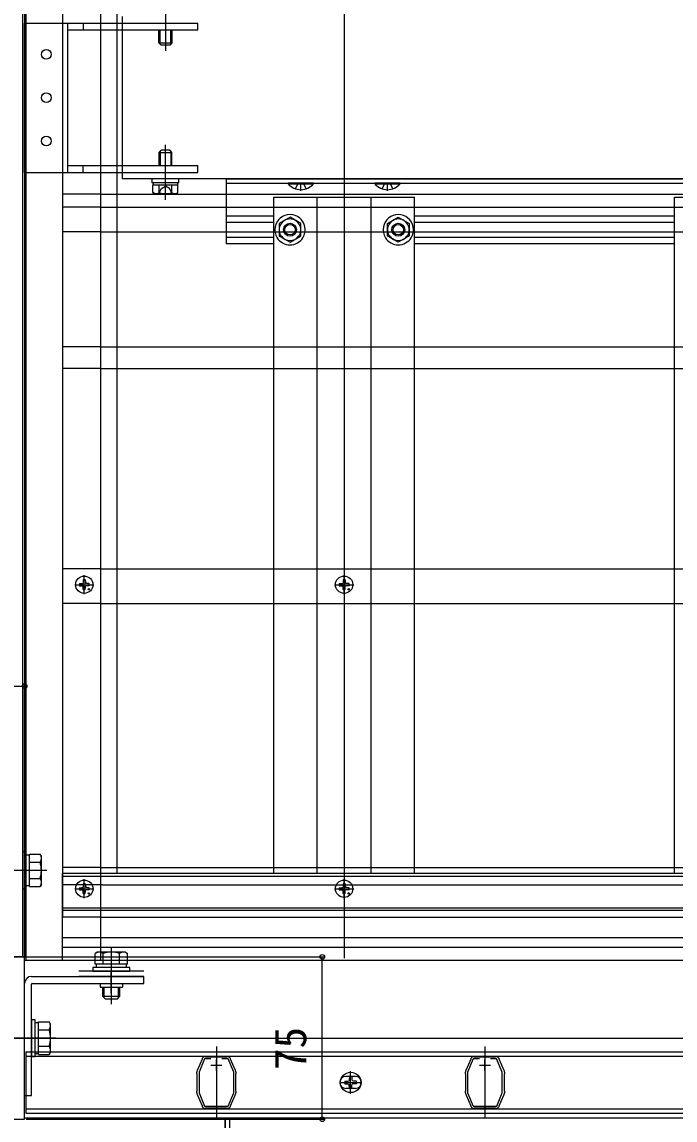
# Model space of a CAD drawing. Units: millimetres, scale not verified. Extents: x -875 to 875, y -1304 to 1296.
# Drawn here: x -592 to -290, y -1039 to -531 of the extents above; entities that cross this region are included whole.
import ezdxf
from ezdxf.enums import TextEntityAlignment as Align

# ---------------------------------------------------------------- set-up
doc = ezdxf.new("R2010")
doc.units = ezdxf.units.MM
doc.header["$LTSCALE"] = 8
for name, color, linetype in [('0-2_YKK_11', 7, 'Continuous'), ('0-4_YKK_12', 2, 'Continuous'), ('0-5_YKK_13', 4, 'Continuous'), ('0-6_YKK_D', 6, 'Continuous')]:
    doc.layers.add(name, color=color, linetype=linetype)
doc.styles.add('ＭＳ ゴシック', font='')
doc.styles.get('ＭＳ ゴシック').set_extended_font_data('MS Gothic')

msp = doc.modelspace()

# ---------------------------------------------------------------- linework, layer by layer
at = {"layer": '0-2_YKK_11'}
for p, q in [((-504.5, -1013.2), (-499.5, -1013.2)), ((-502, -1015.7), (-502, -1010.7)), ((-380.5, -1013.2), (-375.5, -1013.2)), ((-378, -1015.7), (-378, -1010.7))]:
    msp.add_line(p, q, dxfattribs=at)
msp.add_lwpolyline([(-590.5, -963.2), (-665.5, -963.2), (-665.5, -1038.2), (-590.5, -1038.2)], close=True, dxfattribs=at)
for points in [[(-507.22, -1009.207), (-507.071, -1009.253), (-506.943, -1009.3), (-497.057, -1009.3), (-496.929, -1009.253), (-496.78, -1009.207)], [(-383.22, -1009.207), (-383.071, -1009.253), (-382.943, -1009.3), (-373.057, -1009.3), (-372.929, -1009.253), (-372.78, -1009.207)], [(-510.883, -1015.901), (-510.683, -1015.424), (-510.585, -1015.321), (-510.488, -1015.219), (-508.409, -1010.275), (-508.403, -1010.138), (-508.388, -1009.983)], [(-504.59, -1010.2), (-507.402, -1010.2), (-510, -1016.382), (-510, -1026.018), (-507.444, -1032.1), (-496.556, -1032.1), (-494, -1026.019), (-494, -1016.382), (-496.598, -1010.2), (-499.41, -1010.2)], [(-495.612, -1009.983), (-495.597, -1010.138), (-495.591, -1010.275), (-493.512, -1015.219), (-493.415, -1015.321), (-493.317, -1015.424), (-493.117, -1015.901)], [(-386.883, -1015.901), (-386.683, -1015.424), (-386.585, -1015.321), (-386.488, -1015.219), (-384.409, -1010.275), (-384.403, -1010.138), (-384.388, -1009.983)], [(-380.59, -1010.2), (-383.402, -1010.2), (-386, -1016.382), (-386, -1026.018), (-383.444, -1032.1), (-372.556, -1032.1), (-370, -1026.019), (-370, -1016.382), (-372.598, -1010.2), (-375.41, -1010.2)], [(-371.612, -1009.983), (-371.597, -1010.138), (-371.591, -1010.275), (-369.512, -1015.219), (-369.415, -1015.321), (-369.317, -1015.424), (-369.117, -1015.901)], [(-511, -1025.918), (-511, -1025.4), (-510.95, -1025.268), (-510.9, -1025.135), (-510.9, -1017.265), (-510.95, -1017.132), (-511, -1017), (-511, -1016.482)], [(-493, -1016.482), (-493, -1017), (-493.05, -1017.132), (-493.1, -1017.265), (-493.1, -1025.135), (-493.05, -1025.268), (-493, -1025.4), (-493, -1025.918)], [(-387, -1025.918), (-387, -1025.4), (-386.95, -1025.268), (-386.9, -1025.135), (-386.9, -1017.265), (-386.95, -1017.132), (-387, -1017), (-387, -1016.482)], [(-369, -1016.482), (-369, -1017), (-369.05, -1017.132), (-369.1, -1017.265), (-369.1, -1025.135), (-369.05, -1025.268), (-369, -1025.4), (-369, -1025.918)], [(-508.387, -1032.417), (-508.403, -1032.262), (-508.409, -1032.125), (-510.488, -1027.181), (-510.585, -1027.079), (-510.683, -1026.976), (-510.883, -1026.499)], [(-493.117, -1026.499), (-493.317, -1026.976), (-493.415, -1027.079), (-493.512, -1027.181), (-495.591, -1032.125), (-495.597, -1032.262), (-495.612, -1032.417)], [(-384.387, -1032.417), (-384.403, -1032.262), (-384.409, -1032.125), (-386.488, -1027.181), (-386.585, -1027.079), (-386.683, -1026.976), (-386.883, -1026.499)], [(-369.117, -1026.499), (-369.317, -1026.976), (-369.415, -1027.079), (-369.512, -1027.181), (-371.591, -1032.125), (-371.597, -1032.262), (-371.612, -1032.417)], [(-497.057, -1033.1), (-506.943, -1033.1), (-507.071, -1033.147), (-507.22, -1033.192)], [(-496.78, -1033.192), (-496.928, -1033.147), (-497.057, -1033.1)], [(-373.057, -1033.1), (-382.943, -1033.1), (-383.071, -1033.147), (-383.22, -1033.192)], [(-372.78, -1033.192), (-372.928, -1033.147), (-373.057, -1033.1)]]:
    msp.add_lwpolyline(points, dxfattribs=at)
for centre, start, end in [((-507.07, -1010.7), 95.73914, 151.44347), ((-496.93, -1010.7), 28.55592, 84.26083), ((-383.07, -1010.7), 95.73914, 151.44347), ((-372.93, -1010.7), 28.55592, 84.26083), ((-509.5, -1016.482), 157.21234, 180.00008), ((-494.5, -1016.482), 360, 22.78773), ((-385.5, -1016.482), 157.21234, 180.00008), ((-370.5, -1016.482), 360, 22.78773), ((-509.5, -1025.918), 179.99998, 202.78771), ((-494.5, -1025.918), 337.21255, 0.00006), ((-385.5, -1025.918), 179.99998, 202.78771), ((-370.5, -1025.918), 337.21255, 0.00006), ((-507.07, -1031.7), 208.55565, 264.26079), ((-496.93, -1031.7), 275.73925, 331.44438), ((-383.07, -1031.7), 208.55565, 264.26079), ((-372.93, -1031.7), 275.73925, 331.44438)]:
    msp.add_arc(centre, 1.5, start, end, dxfattribs=at)
at = {"layer": '0-4_YKK_12'}
for p, q in [((-591.5, -400.7), (-591.5, -963.2)), ((-590.5, -400.7), (-590.5, -963.2)), ((-590, -401.2), (-590, -964.7)), ((-555.5, -401.2), (-555.5, -964.7)), ((-443, -406.7), (-443, -963.7)), ((-545.5, -528.7), (-545.5, -603.7)), ((413.699, -603.7), (-545.5, -603.7)), ((-497.5, -603.7), (-497.5, -633.7)), ((-497.5, -603.7), (-203, -603.7)), ((-497.5, -605.7), (-203, -605.7)), ((-475.5, -612.2), (-410.5, -612.2)), ((-475.5, -924.7), (-475.5, -612.2)), ((-455.5, -924.7), (-455.5, -612.2)), ((-430.5, -924.7), (-430.5, -612.2)), ((-410.5, -924.7), (-410.5, -612.2)), ((-290.5, -612.2), (-225.5, -612.2)), ((-290.5, -924.7), (-290.5, -612.2)), ((-497.5, -620.7), (-475.5, -620.7)), ((-497.5, -623.7), (-475.5, -623.7)), ((-410.5, -620.7), (-290.5, -620.7)), ((-410.5, -623.7), (-290.5, -623.7)), ((-497.5, -630.7), (-475.5, -630.7)), ((-475.5, -633.7), (-497.5, -633.7)), ((-410.5, -630.7), (-290.5, -630.7)), ((-290.5, -633.7), (-410.5, -633.7)), ((413.699, -924.7), (-573, -924.7)), ((413.699, -926), (-573, -926)), ((413.699, -940.7), (-573, -940.7)), ((413.699, -941.7), (-573, -941.7)), ((-590.5, -964.7), (413.699, -964.7)), ((-590.5, -1037.7), (-590.5, -964.7)), ((-535.5, -969.7), (-565.5, -969.7)), ((-535.5, -972.2), (-565.5, -972.2)), ((-685.5, -1000.7), (729.5, -1000.7)), ((-502, -1004.5), (-502, -1037.9)), ((-378, -1004.5), (-378, -1037.9)), ((-590, -1007), (-590, -1035.4)), ((-590, -1007), (4.003, -1007)), ((-590, -1009), (4.213, -1009)), ((-437.75, -1018.445), (-442.25, -1018.445)), ((-437.75, -1023.945), (-442.25, -1023.945)), ((-590, -1033.4), (6.5, -1033.4)), ((413.699, -1037.7), (-590.5, -1037.7)), ((-590, -1035.4), (6.5, -1035.4)), ((-498, -1037.7), (-498, -1056.2))]:
    msp.add_line(p, q, dxfattribs=at)
for points in [[(-548, -400.7), (-548, -408.7), (-548, -924.7)], [(-573, -964.7), (-573, -963.2), (-573, -924.7)], [(-573, -954.162), (-555.5, -954.162), (413.699, -954.162)], [(-573, -958.7), (-555.5, -958.7), (413.699, -958.7)], [(-665, -963.2), (-590.5, -963.2), (-573, -963.2)]]:
    msp.add_lwpolyline(points, dxfattribs=at)
for centre, start, end in [((-442.25, -1021.195), 90, 270), ((-437.75, -1021.195), 270, 90)]:
    msp.add_arc(centre, 2.75, start, end, dxfattribs=at)
at = {"layer": '0-5_YKK_13'}
for p, q in [((-573, -408.7), (-573, -944.866)), ((-525.5, -519.079), (-525.5, -544.489)), ((-590.5, -531.7), (-510.5, -531.7)), ((-590.5, -600.7), (-590.5, -531.7)), ((-570.5, -600.7), (-570.5, -531.7)), ((-563.5, -531.7), (-563.5, -534.9)), ((-510.5, -534.9), (-510.5, -531.7)), ((-570.5, -534.9), (-510.5, -534.9)), ((-528.5, -540.9), (-528.5, -534.9)), ((-527.96, -541.44), (-527.96, -534.9)), ((-523.04, -541.44), (-523.04, -534.9)), ((-522.5, -534.9), (-522.5, -540.9)), ((-528.5, -540.9), (-522.5, -540.9)), ((-528.5, -540.9), (-527.5, -541.9)), ((-523.5, -541.9), (-527.5, -541.9)), ((-522.5, -540.9), (-523.5, -541.9)), ((-525.5, -613.321), (-525.5, -587.911)), ((-528.5, -591.5), (-527.5, -590.5)), ((-528.5, -591.5), (-528.5, -597.5)), ((-528.5, -591.5), (-522.5, -591.5)), ((-527.96, -590.96), (-527.96, -597.5)), ((-523.5, -590.5), (-527.5, -590.5)), ((-522.5, -591.5), (-523.5, -590.5)), ((-523.04, -590.96), (-523.04, -597.5)), ((-522.5, -597.5), (-522.5, -591.5)), ((-570.5, -597.5), (-510.5, -597.5)), ((-563.5, -600.7), (-563.5, -597.5)), ((-510.5, -600.7), (-510.5, -597.5)), ((-590.5, -600.7), (-510.5, -600.7)), ((-531.273, -606.5), (-519.727, -606.5)), ((-531.273, -610.053), (-531.273, -606.5)), ((-531.2, -605.3), (-531.2, -606.5)), ((-528.387, -610.053), (-528.387, -606.5)), ((-522.613, -610.053), (-522.613, -606.5)), ((-519.8, -606.5), (-519.8, -605.3)), ((-519.727, -610.053), (-519.727, -606.5)), ((-457.1, -605.7), (-468.9, -605.7)), ((-468.9, -605.948), (-468.9, -605.7)), ((-468.9, -605.948), (-457.1, -605.948)), ((-465.5, -608.283), (-464.212, -605.7)), ((-463, -609.2), (-463, -605.7)), ((-460.5, -608.283), (-461.788, -605.7)), ((-457.1, -605.948), (-457.1, -605.7)), ((-417.1, -605.7), (-428.9, -605.7)), ((-428.9, -605.948), (-428.9, -605.7)), ((-428.9, -605.948), (-417.1, -605.948)), ((-425.5, -608.283), (-424.212, -605.7)), ((-423, -609.2), (-423, -605.7)), ((-420.5, -608.283), (-421.788, -605.7)), ((-417.1, -605.948), (-417.1, -605.7)), ((-555.5, -610.7), (-573, -610.7)), ((-555.5, -610.7), (413.699, -610.7)), ((-530.5, -610.5), (-531.273, -610.053)), ((-530.5, -610.5), (-520.5, -610.5)), ((-520.5, -610.5), (-519.727, -610.053)), ((-555.5, -616.7), (-573, -616.7)), ((-555.5, -616.7), (413.699, -616.7)), ((-463, -624.313), (-468, -621.426)), ((-423, -624.313), (-418, -621.426)), ((-555.5, -628.2), (-573, -628.2)), ((-555.5, -628.2), (413.699, -628.2)), ((-473, -625.335), (-473, -630.087)), ((-463, -625.208), (-463, -624.313)), ((-463, -625.335), (-463, -624.313)), ((-463, -630.087), (-463, -625.208)), ((-463, -630.087), (-463, -625.335)), ((-423, -625.208), (-423, -624.313)), ((-423, -625.335), (-423, -624.313)), ((-423, -630.087), (-423, -625.208)), ((-423, -630.087), (-423, -625.335)), ((-413, -625.335), (-413, -630.087)), ((-473, -630.087), (-472.638, -630.296)), ((-473, -630.087), (-472.483, -630.385)), ((-472.483, -630.385), (-468, -632.974)), ((-468, -632.974), (-463.517, -630.385)), ((-463.517, -630.385), (-463, -630.087)), ((-463.39, -630.312), (-463, -630.087)), ((-422.61, -630.312), (-423, -630.087)), ((-422.483, -630.385), (-423, -630.087)), ((-418, -632.974), (-422.483, -630.385)), ((-413.517, -630.385), (-418, -632.974)), ((-413, -630.087), (-413.517, -630.385)), ((-413, -630.087), (-413.362, -630.296)), ((-555.5, -681.366), (-573, -681.366)), ((-555.5, -681.366), (413.699, -681.366)), ((-555.5, -691.366), (-573, -691.366)), ((-555.5, -691.366), (413.699, -691.366)), ((-555.5, -783.866), (-573, -783.866)), ((-555.5, -783.866), (413.699, -783.866)), ((-567.4, -791.2), (-558.6, -791.2)), ((-565.245, -790.7), (-564.137, -790.681)), ((-564.137, -790.681), (-563.62, -790.58)), ((-563.519, -790.063), (-563.62, -790.58)), ((-563.5, -788.955), (-563.519, -790.063)), ((-563, -795.6), (-563, -786.8)), ((-562.5, -788.955), (-562.481, -790.063)), ((-562.481, -790.063), (-562.38, -790.58)), ((-561.863, -790.681), (-562.38, -790.58)), ((-560.755, -790.7), (-561.863, -790.681)), ((-447.4, -791.2), (-438.6, -791.2)), ((-445.245, -790.7), (-444.137, -790.681)), ((-444.137, -790.681), (-443.62, -790.58)), ((-443.519, -790.063), (-443.62, -790.58)), ((-443.5, -788.955), (-443.519, -790.063)), ((-443, -795.6), (-443, -786.8)), ((-442.5, -788.955), (-442.481, -790.063)), ((-442.481, -790.063), (-442.38, -790.58)), ((-441.863, -790.681), (-442.38, -790.58)), ((-440.755, -790.7), (-441.863, -790.681)), ((-565.245, -791.7), (-564.137, -791.719)), ((-564.137, -791.719), (-563.62, -791.82)), ((-563.519, -792.337), (-563.62, -791.82)), ((-563.5, -793.445), (-563.519, -792.337)), ((-562.5, -793.445), (-562.481, -792.337)), ((-562.481, -792.337), (-562.38, -791.82)), ((-561.863, -791.719), (-562.38, -791.82)), ((-560.755, -791.7), (-561.863, -791.719)), ((-445.245, -791.7), (-444.137, -791.719)), ((-444.137, -791.719), (-443.62, -791.82)), ((-443.519, -792.337), (-443.62, -791.82)), ((-443.5, -793.445), (-443.519, -792.337)), ((-442.5, -793.445), (-442.481, -792.337)), ((-442.481, -792.337), (-442.38, -791.82)), ((-441.863, -791.719), (-442.38, -791.82)), ((-440.755, -791.7), (-441.863, -791.719)), ((-555.5, -799.866), (-573, -799.866)), ((-555.5, -799.866), (413.699, -799.866)), ((-588.3, -916.15), (-589.9, -916.15)), ((-588.3, -915.694), (-583.381, -915.694)), ((-588.3, -930.706), (-588.3, -915.694)), ((-582.8, -916.7), (-583.381, -915.694)), ((-582.8, -929.7), (-582.8, -916.7)), ((-580.3, -923.2), (-606.8, -923.2)), ((-588.3, -927.2), (-588.3, -919.2)), ((-588.3, -919.447), (-583.381, -919.447)), ((-555.5, -921.866), (-573, -921.866)), ((-555.5, -921.866), (413.699, -921.866)), ((-588.3, -926.953), (-583.381, -926.953)), ((-563, -936.1), (-563, -927.3)), ((-443, -936.1), (-443, -927.3)), ((-589.9, -930.25), (-588.3, -930.25)), ((-588.3, -930.706), (-583.381, -930.706)), ((-582.8, -929.7), (-583.381, -930.706)), ((-554.5, -929.866), (-573, -929.866)), ((-567.4, -931.7), (-558.6, -931.7)), ((-565.245, -931.2), (-564.137, -931.181)), ((-565.245, -932.2), (-564.137, -932.219)), ((-564.137, -931.181), (-563.62, -931.08)), ((-564.137, -932.219), (-563.62, -932.32)), ((-563.519, -930.563), (-563.62, -931.08)), ((-563.519, -932.837), (-563.62, -932.32)), ((-563.5, -929.455), (-563.519, -930.563)), ((-563.5, -933.945), (-563.519, -932.837)), ((-562.5, -929.455), (-562.481, -930.563)), ((-562.5, -933.945), (-562.481, -932.837)), ((-562.481, -930.563), (-562.38, -931.08)), ((-562.481, -932.837), (-562.38, -932.32)), ((-561.863, -931.181), (-562.38, -931.08)), ((-561.863, -932.219), (-562.38, -932.32)), ((-560.755, -931.2), (-561.863, -931.181)), ((-560.755, -932.2), (-561.863, -932.219)), ((-554.5, -929.866), (413.699, -929.866)), ((-447.4, -931.7), (-438.6, -931.7)), ((-445.245, -931.2), (-444.137, -931.181)), ((-445.245, -932.2), (-444.137, -932.219)), ((-444.137, -931.181), (-443.62, -931.08)), ((-444.137, -932.219), (-443.62, -932.32)), ((-443.519, -930.563), (-443.62, -931.08)), ((-443.519, -932.837), (-443.62, -932.32)), ((-443.5, -929.455), (-443.519, -930.563)), ((-443.5, -933.945), (-443.519, -932.837)), ((-442.5, -929.455), (-442.481, -930.563)), ((-442.5, -933.945), (-442.481, -932.837)), ((-442.481, -930.563), (-442.38, -931.08)), ((-442.481, -932.837), (-442.38, -932.32)), ((-441.863, -931.181), (-442.38, -931.08)), ((-441.863, -932.219), (-442.38, -932.32)), ((-440.755, -931.2), (-441.863, -931.181)), ((-440.755, -932.2), (-441.863, -932.219)), ((-555.5, -944.866), (-573, -944.866)), ((-555.5, -944.866), (413.699, -944.866)), ((-550.5, -958.5), (-550.5, -985)), ((-557, -961), (-558.006, -961.581)), ((-558.006, -966.5), (-558.006, -961.581)), ((-544, -961), (-557, -961)), ((-554.253, -966.5), (-554.253, -961.581)), ((-546.747, -966.5), (-546.747, -961.581)), ((-544, -961), (-542.994, -961.581)), ((-542.994, -966.5), (-542.994, -961.581)), ((-542.994, -966.5), (-558.006, -966.5)), ((-557.55, -966.5), (-557.55, -968.1)), ((-546.5, -966.5), (-554.5, -966.5)), ((-543.45, -968.1), (-543.45, -966.5)), ((-587.3, -972.2), (-535.5, -972.2)), ((-550.5, -979.7), (-550.5, -969.7)), ((-535.5, -975.4), (-535.5, -972.2)), ((-590.5, -1027.2), (-590.5, -975.4)), ((-587.3, -1027.2), (-587.3, -975.7)), ((-587, -975.4), (-535.5, -975.4)), ((-554.5, -977.2), (-554.5, -981.3)), ((-553.852, -981.948), (-553.852, -977.2)), ((-547.148, -981.948), (-547.148, -977.2)), ((-546.5, -981.3), (-546.5, -977.2)), ((-545.3, -975.4), (-545.3, -977.2)), ((-554.5, -981.3), (-546.5, -981.3)), ((-553.3, -982.5), (-554.5, -981.3)), ((-553.3, -982.5), (-547.7, -982.5)), ((-547.7, -982.5), (-546.5, -981.3)), ((-584.1, -993.65), (-585.7, -993.65)), ((-584.1, -993.194), (-579.181, -993.194)), ((-584.1, -1008.206), (-584.1, -993.194)), ((-578.6, -994.2), (-579.181, -993.194)), ((-578.6, -1007.2), (-578.6, -994.2)), ((-584.1, -1004.7), (-584.1, -996.7)), ((-584.1, -996.947), (-579.181, -996.947)), ((-576.1, -1000.7), (-602.6, -1000.7)), ((-593, -1000.7), (-584.8, -1000.7)), ((-584.1, -1004.453), (-579.181, -1004.453)), ((-585.7, -1007.75), (-584.1, -1007.75)), ((-584.1, -1008.206), (-579.181, -1008.206)), ((-578.6, -1007.2), (-579.181, -1008.206)), ((-440.589, -1018.552), (-440.611, -1019.856)), ((-440, -1026.374), (-440, -1016.016)), ((-439.411, -1018.552), (-439.389, -1019.856)), ((-445.179, -1021.195), (-434.821, -1021.195)), ((-442.642, -1020.606), (-441.338, -1020.584)), ((-442.642, -1021.783), (-441.338, -1021.806)), ((-441.338, -1020.584), (-440.73, -1020.465)), ((-441.338, -1021.806), (-440.73, -1021.924)), ((-440.611, -1019.856), (-440.73, -1020.465)), ((-440.611, -1022.533), (-440.73, -1021.924)), ((-440.589, -1023.837), (-440.611, -1022.533)), ((-439.411, -1023.837), (-439.389, -1022.533)), ((-439.389, -1019.856), (-439.27, -1020.465)), ((-439.389, -1022.533), (-439.27, -1021.924)), ((-438.662, -1020.584), (-439.27, -1020.465)), ((-438.662, -1021.806), (-439.27, -1021.924)), ((-437.358, -1020.606), (-438.662, -1020.584)), ((-437.358, -1021.783), (-438.662, -1021.806)), ((-590.5, -1027.2), (-587.3, -1027.2)), ((-498, -1056.7), (-498, -1037.7)), ((-496, -1037.7), (-496, -1055.7))]:
    msp.add_line(p, q, dxfattribs=at)
for points in [[(-519.25, -603.7), (-531.75, -603.7), (-531.75, -605.3), (-519.25, -605.3)], [(-591.5, -914.7), (-591.5, -931.7), (-589.9, -931.7), (-589.9, -914.7)], [(-559, -969.7), (-542, -969.7), (-542, -968.1), (-559, -968.1)], [(-587.3, -992.2), (-587.3, -1009.2), (-585.7, -1009.2), (-585.7, -992.2)]]:
    msp.add_lwpolyline(points, close=True, dxfattribs=at)
for points in [[(-528.55, -610.503), (-527.4, -608.145), (-525.5, -607.134)], [(-522.45, -610.503), (-523.6, -608.145), (-525.5, -607.134)], [(-468, -621.426), (-473, -624.313), (-473, -625.335)], [(-418, -621.426), (-413, -624.313), (-413, -625.335)], [(-555.7, -975.4), (-555.7, -977.2), (-545.3, -977.2)]]:
    msp.add_lwpolyline(points, dxfattribs=at)
for centre, radius in [((-580.5, -546.2), 2.25), ((-580.5, -566.2), 2.25), ((-580.5, -586.2), 2.25), ((-468, -627.2), 3), ((-468, -627.2), 2.4), ((-418, -627.2), 3), ((-418, -627.2), 2.4), ((-563, -791.2), 4), ((-443, -791.2), 4), ((-560.879, -793.321), 0.3), ((-440.879, -793.321), 0.3), ((-563, -931.7), 4), ((-443, -931.7), 4), ((-560.879, -933.821), 0.3), ((-440.879, -933.821), 0.3), ((-440, -1021.195), 4.708)]:
    msp.add_circle(centre, radius, dxfattribs=at)
for centre, radius, start, end in [((-463, -601), 7.7, 219.98312, 320.01688), ((-423, -601), 7.7, 219.98312, 320.01688), ((-529.83, -607.944), 2.556, 235.61708, 304.38292), ((-525.5, -600.946), 9.554, 252.41276, 287.58724), ((-521.17, -607.944), 2.556, 235.61708, 304.38292), ((-468, -627.2), 7, 10.52433, 169.47567), ((-468, -627.2), 5, 23.1324, 156.8676), ((-468, -627.2), 5, 23.1324, 156.8676), ((-418, -627.2), 7, 10.52433, 169.47567), ((-418, -627.2), 5, 23.1324, 156.8676), ((-418, -627.2), 5, 23.1324, 156.8676), ((-468, -627.2), 7, 169.47567, 212.11583), ((-468, -627.2), 5, 156.8676, 217.3832), ((-468, -627.2), 5, 156.8676, 217.3832), ((-468, -627.2), 5, 322.6168, 23.1324), ((-468, -627.2), 5, 322.6168, 23.1324), ((-468, -627.2), 7, 327.88417, 10.52433), ((-418, -627.2), 7, 169.47567, 212.11583), ((-418, -627.2), 5, 156.8676, 217.3832), ((-418, -627.2), 5, 156.8676, 217.3832), ((-418, -627.2), 5, 322.6168, 23.1324), ((-418, -627.2), 5, 322.6168, 23.1324), ((-418, -627.2), 7, 327.88417, 10.52433), ((-468, -627.2), 7, 212.11583, 327.88417), ((-468, -627.2), 5, 217.3832, 322.6168), ((-468, -627.2), 5, 217.3832, 322.6168), ((-418, -627.2), 7, 212.11583, 327.88417), ((-418, -627.2), 5, 217.3832, 322.6168), ((-418, -627.2), 5, 217.3832, 322.6168), ((-563, -791.2), 2.3, 167.44414, 192.55586), ((-563, -791.2), 2.3, 77.44414, 102.55586), ((-563, -791.2), 2.3, 347.44414, 12.55586), ((-443, -791.2), 2.3, 167.44414, 192.55586), ((-443, -791.2), 2.3, 77.44414, 102.55586), ((-443, -791.2), 2.3, 347.44414, 12.55586), ((-563, -791.2), 2.3, 257.44414, 282.55586), ((-443, -791.2), 2.3, 257.44414, 282.55586), ((-586.123, -917.571), 3.323, 325.61575, 34.38425), ((-595.219, -923.2), 12.419, 342.41205, 17.58795), ((-586.123, -928.829), 3.323, 325.61575, 34.38425), ((-563, -931.7), 2.3, 167.44414, 192.55586), ((-563, -931.7), 2.3, 77.44414, 102.55586), ((-563, -931.7), 2.3, 347.44414, 12.55586), ((-443, -931.7), 2.3, 167.44414, 192.55586), ((-443, -931.7), 2.3, 77.44414, 102.55586), ((-443, -931.7), 2.3, 347.44414, 12.55586), ((-563, -931.7), 2.3, 257.44414, 282.55586), ((-443, -931.7), 2.3, 257.44414, 282.55586), ((-556.129, -964.323), 3.323, 55.61575, 124.38425), ((-550.5, -973.419), 12.419, 72.41205, 107.58795), ((-544.871, -964.323), 3.323, 55.61575, 124.38425), ((-587.3, -975.4), 3.2, 90, 180), ((-587, -975.7), 0.3, 90, 180), ((-581.923, -995.071), 3.323, 325.61575, 34.38425), ((-591.019, -1000.7), 12.419, 342.41205, 17.58795), ((-581.923, -1006.329), 3.323, 325.61575, 34.38425), ((-440, -1021.195), 2.707, 77.44414, 102.55586), ((-440, -1021.195), 2.707, 167.44414, 192.55586), ((-440, -1021.195), 2.707, 257.44414, 282.55586), ((-440, -1021.195), 2.707, 347.44414, 12.55586)]:
    msp.add_arc(centre, radius, start, end, dxfattribs=at)
at = {"layer": '0-6_YKK_D'}
for p, q in [((-590.5, -962.5), (-590.5, -837.05)), ((-665.5, -838.05), (-590.5, -838.05)), ((-589.8, -963.2), (-452.1, -963.2)), ((-453.1, -1038.2), (-453.1, -963.2)), ((-589.8, -1038.2), (-452.1, -1038.2))]:
    msp.add_line(p, q, dxfattribs=at)
for centre in [(-590.5, -838.05), (-453.1, -963.2), (-453.1, -1038.2)]:
    msp.add_circle(centre, 1.075, dxfattribs=at)

# ---------------------------------------------------------------- texts
at = {"layer": '0-6_YKK_D', "style": 'ＭＳ ゴシック'}
msp.add_text('75', height=14.66, rotation=90, dxfattribs=at).set_placement((-456.1, -1015.473), align=Align.BOTTOM_LEFT)

doc.saveas('drawing.dxf')
